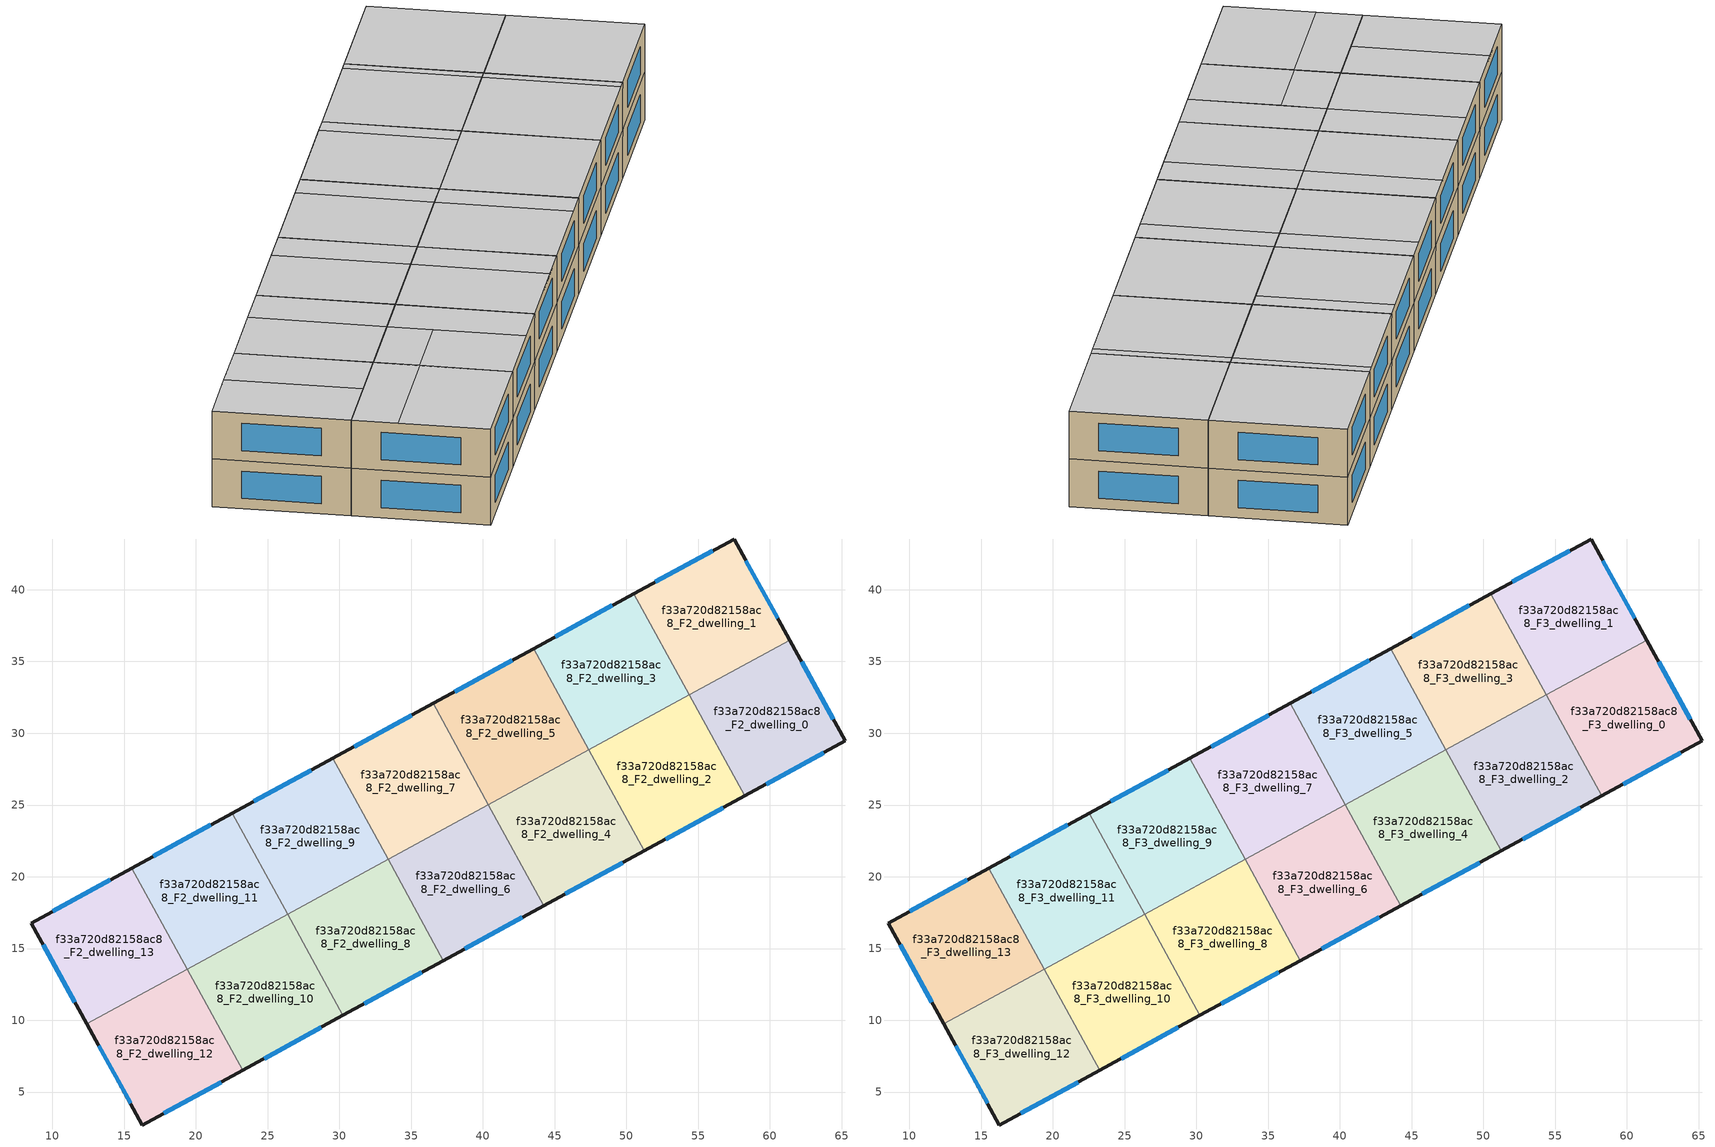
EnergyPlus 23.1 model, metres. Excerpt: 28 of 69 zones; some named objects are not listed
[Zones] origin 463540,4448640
f33a720d82158ac8_F2_dwelling_0
 floor to f33a720d82158ac8_F1_dwelling_0 (EU_floor_Construction): 61.38,36.49 65.24,29.47 58.23,25.63 54.38,32.67 z6
 wall outside (EU_wall_Construction): 58.23,25.63 65.24,29.47 61.38,36.49 z6:9
 wall to f33a720d82158ac8_F2_dwelling_1 (EU_wall_Construction): 61.38,36.49 54.38,32.67 z6:9
 wall to f33a720d82158ac8_F2_dwelling_2 (EU_wall_Construction): 54.38,32.67 58.23,25.63 z6:9
 window (EU_Window_Construction): 64.41,30.97 62.2,34.98 / 59.73,26.45 63.74,28.64 z6.64:8.36
f33a720d82158ac8_F2_dwelling_1
 floor to f33a720d82158ac8_F1_dwelling_1 (EU_floor_Construction): 57.5,43.53 61.38,36.49 54.38,32.67 50.53,39.72 z6
 wall outside (EU_wall_Construction): 61.38,36.49 57.5,43.53 50.53,39.72 z6:9
 wall to f33a720d82158ac8_F2_dwelling_3 (EU_wall_Construction): 50.53,39.72 54.38,32.68 z6:9
 wall to f33a720d82158ac8_F2_dwelling_2 (EU_wall_Construction): 54.38,32.68 54.38,32.66 z6:9
 window (EU_Window_Construction): 60.54,38 58.33,42.02 / 56,42.72 52.02,40.54 z6.64:8.36
f33a720d82158ac8_F2_dwelling_10
 floor to f33a720d82158ac8_F1_dwelling_10 (EU_floor_Construction): 26.4,17.39 30.25,10.34 23.26,6.52 19.41,13.56 z6
 wall outside (EU_wall_Construction): 23.26,6.52 30.25,10.34 z6:9
 wall to f33a720d82158ac8_F2_dwelling_8 (EU_wall_Construction): 30.25,10.34 26.4,17.39 z6:9
 wall to f33a720d82158ac8_F2_dwelling_11 (EU_wall_Construction): 26.4,17.39 19.41,13.56 z6:9
 wall to f33a720d82158ac8_F2_dwelling_12 (EU_wall_Construction): 19.4,13.56 23.26,6.52 z6:9
 window (EU_Window_Construction): 24.75,7.34 28.75,9.52 z6.64:8.36
f33a720d82158ac8_F2_dwelling_11
 floor to f33a720d82158ac8_F1_dwelling_11 (EU_floor_Construction): 22.55,24.43 26.4,17.39 19.41,13.56 15.55,20.61 z6
 wall outside (EU_wall_Construction): 22.55,24.43 15.55,20.61 z6:9
 wall to f33a720d82158ac8_F2_dwelling_9 (EU_wall_Construction): 26.4,17.39 22.55,24.43 z6:9
 wall to f33a720d82158ac8_F2_dwelling_13 (EU_wall_Construction): 15.55,20.61 19.4,13.58 z6:9
 wall to f33a720d82158ac8_F2_dwelling_12 (EU_wall_Construction): 19.4,13.58 19.4,13.56 z6:9
 window (EU_Window_Construction): 21.05,23.61 17.05,21.43 z6.64:8.36
f33a720d82158ac8_F2_dwelling_12
 floor to f33a720d82158ac8_F1_dwelling_12 (EU_floor_Construction): 19.4,13.58 23.26,6.52 16.28,2.71 12.4,9.75 z6
 wall outside (EU_wall_Construction): 12.4,9.75 16.28,2.71 23.26,6.52 z6:9
 wall to f33a720d82158ac8_F2_dwelling_13 (EU_wall_Construction): 19.4,13.58 12.4,9.75 z6:9
 window (EU_Window_Construction): 17.78,3.52 21.76,5.7 / 13.24,8.24 15.45,4.22 z6.64:8.36
f33a720d82158ac8_F2_dwelling_13
 floor to f33a720d82158ac8_F1_dwelling_13 (EU_floor_Construction): 15.55,20.61 19.4,13.58 12.4,9.75 8.54,16.77 z6
 wall outside (EU_wall_Construction): 15.55,20.61 8.54,16.77 12.4,9.75 z6:9
 window (EU_Window_Construction): 9.37,15.27 11.58,11.26 / 14.05,19.79 10.04,17.6 z6.64:8.36
f33a720d82158ac8_F2_dwelling_2
 floor to f33a720d82158ac8_F1_dwelling_2 (EU_floor_Construction): 54.38,32.68 58.23,25.63 51.23,21.81 47.38,28.85 z6
 wall outside (EU_wall_Construction): 51.23,21.81 58.23,25.63 z6:9
 wall to f33a720d82158ac8_F2_dwelling_4 (EU_wall_Construction): 47.38,28.85 51.23,21.81 z6:9
 wall to f33a720d82158ac8_F2_dwelling_3 (EU_wall_Construction): 54.38,32.68 47.38,28.85 z6:9
 window (EU_Window_Construction): 52.73,22.63 56.73,24.81 z6.64:8.36
f33a720d82158ac8_F2_dwelling_3
 floor to f33a720d82158ac8_F1_dwelling_3 (EU_floor_Construction): 50.53,39.72 54.38,32.68 47.38,28.85 43.53,35.9 z6
 wall outside (EU_wall_Construction): 50.53,39.72 43.53,35.9 z6:9
 wall to f33a720d82158ac8_F2_dwelling_5 (EU_wall_Construction): 43.53,35.9 47.38,28.85 z6:9
 window (EU_Window_Construction): 49.03,38.9 45.03,36.72 z6.64:8.36
f33a720d82158ac8_F2_dwelling_4
 floor to f33a720d82158ac8_F1_dwelling_4 (EU_floor_Construction): 47.38,28.85 51.23,21.81 44.24,17.99 40.39,25.03 z6
 wall outside (EU_wall_Construction): 44.24,17.99 51.23,21.81 z6:9
 wall to f33a720d82158ac8_F2_dwelling_6 (EU_wall_Construction): 40.39,25.03 44.24,17.99 z6:9
 wall to f33a720d82158ac8_F2_dwelling_5 (EU_wall_Construction): 47.38,28.85 40.39,25.03 z6:9
 window (EU_Window_Construction): 45.74,18.8 49.73,20.99 z6.64:8.36
f33a720d82158ac8_F2_dwelling_5
 floor to f33a720d82158ac8_F1_dwelling_5 (EU_floor_Construction): 43.53,35.9 47.38,28.85 40.39,25.03 36.54,32.08 z6
 wall outside (EU_wall_Construction): 43.53,35.9 36.54,32.08 z6:9
 wall to f33a720d82158ac8_F2_dwelling_7 (EU_wall_Construction): 36.54,32.08 40.39,25.03 z6:9
 window (EU_Window_Construction): 42.03,35.08 38.03,32.9 z6.64:8.36
f33a720d82158ac8_F2_dwelling_6
 floor to f33a720d82158ac8_F1_dwelling_6 (EU_floor_Construction): 40.39,25.03 44.24,17.99 37.24,14.16 33.39,21.21 z6
 wall outside (EU_wall_Construction): 37.24,14.16 44.24,17.99 z6:9
 wall to f33a720d82158ac8_F2_dwelling_7 (EU_wall_Construction): 40.39,25.03 33.39,21.21 z6:9
 wall to f33a720d82158ac8_F2_dwelling_8 (EU_wall_Construction): 33.39,21.21 37.24,14.16 z6:9
 window (EU_Window_Construction): 38.74,14.98 42.74,17.17 z6.64:8.36
f33a720d82158ac8_F2_dwelling_7
 floor to f33a720d82158ac8_F1_dwelling_7 (EU_floor_Construction): 36.54,32.08 40.39,25.03 33.39,21.21 29.54,28.25 z6
 wall outside (EU_wall_Construction): 36.54,32.08 29.54,28.25 z6:9
 wall to f33a720d82158ac8_F2_dwelling_9 (EU_wall_Construction): 29.54,28.25 33.39,21.21 z6:9
 window (EU_Window_Construction): 35.04,31.26 31.04,29.07 z6.64:8.36
f33a720d82158ac8_F2_dwelling_8
 floor to f33a720d82158ac8_F1_dwelling_8 (EU_floor_Construction): 33.39,21.21 37.24,14.16 30.25,10.34 26.4,17.39 z6
 wall outside (EU_wall_Construction): 30.25,10.34 37.24,14.16 z6:9
 wall to f33a720d82158ac8_F2_dwelling_9 (EU_wall_Construction): 33.39,21.21 26.4,17.39 z6:9
 window (EU_Window_Construction): 31.75,11.16 35.75,13.34 z6.64:8.36
f33a720d82158ac8_F2_dwelling_9
 floor to f33a720d82158ac8_F1_dwelling_9 (EU_floor_Construction): 29.54,28.25 33.39,21.21 26.4,17.39 22.55,24.43 z6
 wall outside (EU_wall_Construction): 29.54,28.25 22.55,24.43 z6:9
 window (EU_Window_Construction): 28.04,27.44 24.05,25.25 z6.64:8.36
f33a720d82158ac8_F3_dwelling_0
 floor to f33a720d82158ac8_F2_dwelling_0 (EU_floor_Construction): 61.38,36.49 65.24,29.47 58.23,25.63 54.38,32.67 z9
 wall outside (EU_wall_Construction): 58.23,25.63 65.24,29.47 61.38,36.49 z9:12
 wall to f33a720d82158ac8_F3_dwelling_1 (EU_wall_Construction): 61.38,36.49 54.38,32.67 z9:12
 wall to f33a720d82158ac8_F3_dwelling_2 (EU_wall_Construction): 54.38,32.67 58.23,25.63 z9:12
 window (EU_Window_Construction): 64.41,30.97 62.2,34.98 / 59.73,26.45 63.74,28.64 z9.64:11.36
 ceiling to f33a720d82158ac8_F4_dwelling_0 (EU_floor_Construction): 65.24,29.47 61.38,36.49 54.38,32.67 58.23,25.63 z12
f33a720d82158ac8_F3_dwelling_1
 floor to f33a720d82158ac8_F2_dwelling_1 (EU_floor_Construction): 57.5,43.53 61.38,36.49 54.38,32.67 50.53,39.72 z9
 wall outside (EU_wall_Construction): 61.38,36.49 57.5,43.53 50.53,39.72 z9:12
 wall to f33a720d82158ac8_F3_dwelling_3 (EU_wall_Construction): 50.53,39.72 54.38,32.68 z9:12
 wall to f33a720d82158ac8_F3_dwelling_2 (EU_wall_Construction): 54.38,32.68 54.38,32.66 z9:12
 window (EU_Window_Construction): 60.54,38 58.33,42.02 / 56,42.72 52.02,40.54 z9.64:11.36
 ceiling adiabatic (EU_roof_Construction): 61.38,36.49 57.5,43.53 50.53,39.72 54.38,32.67 z12
f33a720d82158ac8_F3_dwelling_10
 floor to f33a720d82158ac8_F2_dwelling_10 (EU_floor_Construction): 26.4,17.39 30.25,10.34 23.26,6.52 19.41,13.56 z9
 wall outside (EU_wall_Construction): 23.26,6.52 30.25,10.34 z9:12
 wall to f33a720d82158ac8_F3_dwelling_8 (EU_wall_Construction): 30.25,10.34 26.4,17.39 z9:12
 wall to f33a720d82158ac8_F3_dwelling_11 (EU_wall_Construction): 26.4,17.39 19.41,13.56 z9:12
 wall to f33a720d82158ac8_F3_dwelling_12 (EU_wall_Construction): 19.4,13.56 23.26,6.52 z9:12
 window (EU_Window_Construction): 24.75,7.34 28.75,9.52 z9.64:11.36
 ceiling to f33a720d82158ac8_F4_dwelling_10 (EU_floor_Construction): 27.56,8.87 24.99,13.57 20.68,11.22 23.25,6.52 z12
 ceiling to f33a720d82158ac8_F4_dwelling_8 (EU_floor_Construction): 30.25,10.34 26.4,17.39 23.71,15.92 27.56,8.87 z12
 ceiling to f33a720d82158ac8_F4_dwelling_12 (EU_floor_Construction): 24.99,13.57 23.71,15.92 19.41,13.56 20.68,11.22 z12
f33a720d82158ac8_F3_dwelling_11
 floor to f33a720d82158ac8_F2_dwelling_11 (EU_floor_Construction): 22.55,24.43 26.4,17.39 19.41,13.56 15.55,20.61 z9
 wall outside (EU_wall_Construction): 22.55,24.43 15.55,20.61 z9:12
 wall to f33a720d82158ac8_F3_dwelling_9 (EU_wall_Construction): 26.4,17.39 22.55,24.43 z9:12
 wall to f33a720d82158ac8_F3_dwelling_13 (EU_wall_Construction): 15.55,20.61 19.4,13.58 z9:12
 wall to f33a720d82158ac8_F3_dwelling_12 (EU_wall_Construction): 19.4,13.58 19.4,13.56 z9:12
 window (EU_Window_Construction): 21.05,23.61 17.05,21.43 z9.64:11.36
 ceiling to f33a720d82158ac8_F4_dwelling_11 (EU_floor_Construction): 23.71,15.92 19.86,22.96 15.55,20.61 19.4,13.56 z12
 ceiling to f33a720d82158ac8_F4_dwelling_9 (EU_floor_Construction): 26.4,17.39 22.55,24.43 19.86,22.96 23.71,15.92 z12
f33a720d82158ac8_F3_dwelling_12
 floor to f33a720d82158ac8_F2_dwelling_12 (EU_floor_Construction): 19.4,13.58 23.26,6.52 16.28,2.71 12.4,9.75 z9
 wall outside (EU_wall_Construction): 12.4,9.75 16.28,2.71 23.26,6.52 z9:12
 wall to f33a720d82158ac8_F3_dwelling_13 (EU_wall_Construction): 19.4,13.58 12.4,9.75 z9:12
 window (EU_Window_Construction): 17.78,3.52 21.76,5.7 / 13.24,8.24 15.45,4.22 z9.64:11.36
 ceiling to f33a720d82158ac8_F4_dwelling_12 (EU_floor_Construction): 20.68,11.22 19.4,13.56 16.18,11.8 16.17,11.81 12.4,9.75 13.7,7.4 z12
 ceiling to f33a720d82158ac8_F4_dwelling_10 (EU_floor_Construction): 23.25,6.52 20.68,11.22 13.7,7.4 16.28,2.71 z12
 ceiling adiabatic (EU_roof_Construction): 19.4,13.56 19.4,13.58 16.17,11.81 16.18,11.8 z12
f33a720d82158ac8_F3_dwelling_13
 floor to f33a720d82158ac8_F2_dwelling_13 (EU_floor_Construction): 15.55,20.61 19.4,13.58 12.4,9.75 8.54,16.77 z9
 wall outside (EU_wall_Construction): 15.55,20.61 8.54,16.77 12.4,9.75 z9:12
 window (EU_Window_Construction): 9.37,15.27 11.58,11.26 / 14.05,19.79 10.04,17.6 z9.64:11.36
 ceiling to f33a720d82158ac8_F4_dwelling_12 (EU_floor_Construction): 16.17,11.81 12.33,18.84 8.54,16.77 12.4,9.75 z12
 ceiling to f33a720d82158ac8_F4_dwelling_11 (EU_floor_Construction): 19.4,13.58 15.55,20.61 12.33,18.84 16.17,11.81 z12
f33a720d82158ac8_F3_dwelling_2
 floor to f33a720d82158ac8_F2_dwelling_2 (EU_floor_Construction): 54.38,32.68 58.23,25.63 51.23,21.81 47.38,28.85 z9
 wall outside (EU_wall_Construction): 51.23,21.81 58.23,25.63 z9:12
 wall to f33a720d82158ac8_F3_dwelling_4 (EU_wall_Construction): 47.38,28.85 51.23,21.81 z9:12
 wall to f33a720d82158ac8_F3_dwelling_3 (EU_wall_Construction): 54.38,32.68 47.38,28.85 z9:12
 window (EU_Window_Construction): 52.73,22.63 56.73,24.81 z9.64:11.36
 ceiling to f33a720d82158ac8_F4_dwelling_2 (EU_floor_Construction): 57.69,25.34 53.84,32.38 47.38,28.85 51.23,21.81 z12
 ceiling to f33a720d82158ac8_F4_dwelling_0 (EU_floor_Construction): 58.23,25.63 54.38,32.67 53.84,32.37 57.69,25.34 z12
f33a720d82158ac8_F3_dwelling_3
 floor to f33a720d82158ac8_F2_dwelling_3 (EU_floor_Construction): 50.53,39.72 54.38,32.68 47.38,28.85 43.53,35.9 z9
 wall outside (EU_wall_Construction): 50.53,39.72 43.53,35.9 z9:12
 wall to f33a720d82158ac8_F3_dwelling_5 (EU_wall_Construction): 43.53,35.9 47.38,28.85 z9:12
 window (EU_Window_Construction): 49.03,38.9 45.03,36.72 z9.64:11.36
 ceiling to f33a720d82158ac8_F4_dwelling_3 (EU_floor_Construction): 53.84,32.38 49.99,39.43 43.53,35.9 47.38,28.85 z12
 ceiling to f33a720d82158ac8_F4_dwelling_1 (EU_floor_Construction): 54.38,32.68 50.53,39.72 49.99,39.43 53.84,32.38 z12
f33a720d82158ac8_F3_dwelling_4
 floor to f33a720d82158ac8_F2_dwelling_4 (EU_floor_Construction): 47.38,28.85 51.23,21.81 44.24,17.99 40.39,25.03 z9
 wall outside (EU_wall_Construction): 44.24,17.99 51.23,21.81 z9:12
 wall to f33a720d82158ac8_F3_dwelling_6 (EU_wall_Construction): 40.39,25.03 44.24,17.99 z9:12
 wall to f33a720d82158ac8_F3_dwelling_5 (EU_wall_Construction): 47.38,28.85 40.39,25.03 z9:12
 window (EU_Window_Construction): 45.74,18.8 49.73,20.99 z9.64:11.36
 ceiling adiabatic (EU_roof_Construction): 51.23,21.81 47.38,28.85 40.39,25.03 44.24,17.99 z12
f33a720d82158ac8_F3_dwelling_5
 floor to f33a720d82158ac8_F2_dwelling_5 (EU_floor_Construction): 43.53,35.9 47.38,28.85 40.39,25.03 36.54,32.08 z9
 wall outside (EU_wall_Construction): 43.53,35.9 36.54,32.08 z9:12
 wall to f33a720d82158ac8_F3_dwelling_7 (EU_wall_Construction): 36.54,32.08 40.39,25.03 z9:12
 window (EU_Window_Construction): 42.03,35.08 38.03,32.9 z9.64:11.36
 ceiling adiabatic (EU_roof_Construction): 46.3,28.27 42.45,35.31 36.54,32.08 40.39,25.03 z12
 ceiling to f33a720d82158ac8_F4_dwelling_3 (EU_floor_Construction): 47.38,28.85 43.53,35.9 42.45,35.31 46.31,28.27 z12
f33a720d82158ac8_F3_dwelling_6
 floor to f33a720d82158ac8_F2_dwelling_6 (EU_floor_Construction): 40.39,25.03 44.24,17.99 37.24,14.16 33.39,21.21 z9
 wall outside (EU_wall_Construction): 37.24,14.16 44.24,17.99 z9:12
 wall to f33a720d82158ac8_F3_dwelling_7 (EU_wall_Construction): 40.39,25.03 33.39,21.21 z9:12
 wall to f33a720d82158ac8_F3_dwelling_8 (EU_wall_Construction): 33.39,21.21 37.24,14.16 z9:12
 window (EU_Window_Construction): 38.74,14.98 42.74,17.17 z9.64:11.36
 ceiling to f33a720d82158ac8_F4_dwelling_6 (EU_floor_Construction): 42.62,17.1 38.77,24.15 33.39,21.21 37.24,14.16 z12
 ceiling to f33a720d82158ac8_F4_dwelling_4 (EU_floor_Construction): 44.24,17.99 40.39,25.03 38.77,24.15 42.62,17.1 z12
f33a720d82158ac8_F3_dwelling_7
 floor to f33a720d82158ac8_F2_dwelling_7 (EU_floor_Construction): 36.54,32.08 40.39,25.03 33.39,21.21 29.54,28.25 z9
 wall outside (EU_wall_Construction): 36.54,32.08 29.54,28.25 z9:12
 wall to f33a720d82158ac8_F3_dwelling_9 (EU_wall_Construction): 29.54,28.25 33.39,21.21 z9:12
 window (EU_Window_Construction): 35.04,31.26 31.04,29.07 z9.64:11.36
 ceiling to f33a720d82158ac8_F4_dwelling_7 (EU_floor_Construction): 38.77,24.15 34.92,31.19 29.54,28.25 33.39,21.21 z12
 ceiling to f33a720d82158ac8_F4_dwelling_5 (EU_floor_Construction): 40.39,25.03 36.54,32.08 34.92,31.19 38.77,24.15 z12
f33a720d82158ac8_F3_dwelling_8
 floor to f33a720d82158ac8_F2_dwelling_8 (EU_floor_Construction): 33.39,21.21 37.24,14.16 30.25,10.34 26.4,17.39 z9
 wall outside (EU_wall_Construction): 30.25,10.34 37.24,14.16 z9:12
 wall to f33a720d82158ac8_F3_dwelling_9 (EU_wall_Construction): 33.39,21.21 26.4,17.39 z9:12
 window (EU_Window_Construction): 31.75,11.16 35.75,13.34 z9.64:11.36
 ceiling to f33a720d82158ac8_F4_dwelling_8 (EU_floor_Construction): 35.09,12.99 31.24,20.03 26.4,17.39 30.25,10.34 z12
 ceiling to f33a720d82158ac8_F4_dwelling_6 (EU_floor_Construction): 37.24,14.16 33.39,21.21 31.24,20.03 35.09,12.99 z12
f33a720d82158ac8_F3_dwelling_9
 floor to f33a720d82158ac8_F2_dwelling_9 (EU_floor_Construction): 29.54,28.25 33.39,21.21 26.4,17.39 22.55,24.43 z9
 wall outside (EU_wall_Construction): 29.54,28.25 22.55,24.43 z9:12
 window (EU_Window_Construction): 28.04,27.44 24.05,25.25 z9.64:11.36
 ceiling to f33a720d82158ac8_F4_dwelling_9 (EU_floor_Construction): 31.24,20.03 27.39,27.08 22.55,24.43 26.4,17.39 z12
 ceiling to f33a720d82158ac8_F4_dwelling_7 (EU_floor_Construction): 33.39,21.21 29.54,28.25 27.39,27.08 31.24,20.03 z12
[Building]
EU S2 Campaign: North Axis=0; Terrain=City; Solar Distribution=FullExterior
[Site:Location]
Yerevan-Zvartnots.Intl.AP: Latitude=40.15; Longitude=44.383; Time Zone=4; Elevation=854
[SizingPeriod:WeatherFileDays]
AnnualSizingPeriod: Begin Month=1; Begin Day of Month=1; End Month=12; End Day of Month=31; Day of Week for Start Day=Monday; Use Weather File Daylight Saving Period=No; Use Weather File Rain and Snow Indicators=No
[MATERIAL]
EU_InternalMass_Material: Roughness=MediumRough; Thickness=0.1; Conductivity=1; Density=1800; Specific Heat=900; Thermal Absorptance=0.9; Solar Absorptance=0.7; Visible Absorptance=0.7
[MATERIAL:NOMASS] Roughness=MediumRough; Thermal Absorptance=0.9; Solar Absorptance=0.7; Visible Absorptance=0.7
Name | Thermal Resistance
EU_wall_NoMass | 1.05043
EU_roof_NoMass | 1.45357
EU_floor_NoMass | 0.478065
[WINDOWMATERIAL:SIMPLEGLAZINGSYSTEM]
EU_Window_SimpleGlazing: UFactor=2.5566; Solar Heat Gain Coefficient=0.75; Visible Transmittance=0.75
[CONSTRUCTION]
EU_wall_Construction: EU_wall_NoMass
EU_roof_Construction: EU_roof_NoMass
EU_floor_Construction: EU_floor_NoMass
EU_Window_Construction: EU_Window_SimpleGlazing
EU_InternalMass_Construction: EU_InternalMass_Material
[ZONE] Type=1; Multiplier=1; Ceiling Height=autocalculate; Floor Area=autocalculate; Part of Total Floor Area=Yes
Name | Volume
f33a720d82158ac8_F2_dwelling_0; f33a720d82158ac8_F3_dwelling_0 | 191.988
f33a720d82158ac8_F2_dwelling_1; f33a720d82158ac8_F3_dwelling_1; f33a720d82158ac8_F2_dwelling_12; f33a720d82158ac8_F3_dwelling_12 | 192.004
f33a720d82158ac8_F2_dwelling_10; f33a720d82158ac8_F3_dwelling_10; f33a720d82158ac8_F2_dwelling_4; f33a720d82158ac8_F3_dwelling_4; f33a720d82158ac8_F2_dwelling_6; f33a720d82158ac8_F3_dwelling_6; f33a720d82158ac8_F2_dwelling_9; f33a720d82158ac8_F3_dwelling_9 | 192.011
f33a720d82158ac8_F2_dwelling_11; f33a720d82158ac8_F3_dwelling_11 | 192.023
f33a720d82158ac8_F2_dwelling_13; f33a720d82158ac8_F3_dwelling_13 | 191.987
f33a720d82158ac8_F2_dwelling_2; f33a720d82158ac8_F3_dwelling_2 | 192.022
f33a720d82158ac8_F2_dwelling_3; f33a720d82158ac8_F3_dwelling_3 | 192.01
f33a720d82158ac8_F2_dwelling_5; f33a720d82158ac8_F3_dwelling_5; f33a720d82158ac8_F2_dwelling_7; f33a720d82158ac8_F3_dwelling_7; f33a720d82158ac8_F2_dwelling_8; f33a720d82158ac8_F3_dwelling_8 | 191.99
[INTERNALMASS] Construction=EU_InternalMass_Construction
Name | Zone or ZoneList | Surface Area
f33a720d82158ac8_F2_dwelling_0_EU_InternalMass | f33a720d82158ac8_F2_dwelling_0 | 63.994
f33a720d82158ac8_F2_dwelling_1_EU_InternalMass | f33a720d82158ac8_F2_dwelling_1 | 64.0002
f33a720d82158ac8_F2_dwelling_2_EU_InternalMass | f33a720d82158ac8_F2_dwelling_2 | 64.0048
f33a720d82158ac8_F2_dwelling_3_EU_InternalMass | f33a720d82158ac8_F2_dwelling_3 | 64.0029
f33a720d82158ac8_F2_dwelling_4_EU_InternalMass | f33a720d82158ac8_F2_dwelling_4 | 64.0019
f33a720d82158ac8_F2_dwelling_5_EU_InternalMass | f33a720d82158ac8_F2_dwelling_5 | 63.9949
f33a720d82158ac8_F2_dwelling_6_EU_InternalMass | f33a720d82158ac8_F2_dwelling_6 | 64.0037
f33a720d82158ac8_F2_dwelling_7_EU_InternalMass | f33a720d82158ac8_F2_dwelling_7 | 63.9967
f33a720d82158ac8_F2_dwelling_8_EU_InternalMass | f33a720d82158ac8_F2_dwelling_8 | 63.9949
f33a720d82158ac8_F2_dwelling_9_EU_InternalMass | f33a720d82158ac8_F2_dwelling_9 | 64.0019
f33a720d82158ac8_F2_dwelling_10_EU_InternalMass | f33a720d82158ac8_F2_dwelling_10 | 64.0029
f33a720d82158ac8_F2_dwelling_11_EU_InternalMass | f33a720d82158ac8_F2_dwelling_11 | 64.0048
f33a720d82158ac8_F2_dwelling_12_EU_InternalMass | f33a720d82158ac8_F2_dwelling_12 | 64.0002
f33a720d82158ac8_F2_dwelling_13_EU_InternalMass | f33a720d82158ac8_F2_dwelling_13 | 63.994
f33a720d82158ac8_F3_dwelling_0_EU_InternalMass | f33a720d82158ac8_F3_dwelling_0 | 63.994
f33a720d82158ac8_F3_dwelling_1_EU_InternalMass | f33a720d82158ac8_F3_dwelling_1 | 64.0002
f33a720d82158ac8_F3_dwelling_2_EU_InternalMass | f33a720d82158ac8_F3_dwelling_2 | 64.0048
f33a720d82158ac8_F3_dwelling_3_EU_InternalMass | f33a720d82158ac8_F3_dwelling_3 | 64.0029
f33a720d82158ac8_F3_dwelling_4_EU_InternalMass | f33a720d82158ac8_F3_dwelling_4 | 64.0019
f33a720d82158ac8_F3_dwelling_5_EU_InternalMass | f33a720d82158ac8_F3_dwelling_5 | 63.9949
f33a720d82158ac8_F3_dwelling_6_EU_InternalMass | f33a720d82158ac8_F3_dwelling_6 | 64.0037
f33a720d82158ac8_F3_dwelling_7_EU_InternalMass | f33a720d82158ac8_F3_dwelling_7 | 63.9967
f33a720d82158ac8_F3_dwelling_8_EU_InternalMass | f33a720d82158ac8_F3_dwelling_8 | 63.9949
f33a720d82158ac8_F3_dwelling_9_EU_InternalMass | f33a720d82158ac8_F3_dwelling_9 | 64.0019
f33a720d82158ac8_F3_dwelling_10_EU_InternalMass | f33a720d82158ac8_F3_dwelling_10 | 64.0029
f33a720d82158ac8_F3_dwelling_11_EU_InternalMass | f33a720d82158ac8_F3_dwelling_11 | 64.0048
f33a720d82158ac8_F3_dwelling_12_EU_InternalMass | f33a720d82158ac8_F3_dwelling_12 | 64.0002
f33a720d82158ac8_F3_dwelling_13_EU_InternalMass | f33a720d82158ac8_F3_dwelling_13 | 63.994
[OTHEREQUIPMENT] Fuel Type=Electricity; Design Level Calculation Method=Watts/Area; Power per Zone Floor Area=1; Fraction Latent=0; Fraction Radiant=0; Fraction Lost=0; Carbon Dioxide Generation Rate=0; EndUse Subcategory=EU_Step8_InternalGains
Name | Zone or ZoneList or Space or SpaceList | Schedule
EU_Step8_InternalGain_f33a720d82158ac8_F2_dwelling_0_f000 | f33a720d82158ac8_F2_dwelling_0 | EU_Step8_GainSchedule_f33a720d82158ac8_F2_dwelling_0_f000
EU_Step8_InternalGain_f33a720d82158ac8_F2_dwelling_1_f000 | f33a720d82158ac8_F2_dwelling_1 | EU_Step8_GainSchedule_f33a720d82158ac8_F2_dwelling_1_f000
EU_Step8_InternalGain_f33a720d82158ac8_F2_dwelling_2_f000 | f33a720d82158ac8_F2_dwelling_2 | EU_Step8_GainSchedule_f33a720d82158ac8_F2_dwelling_2_f000
EU_Step8_InternalGain_f33a720d82158ac8_F2_dwelling_3_f000 | f33a720d82158ac8_F2_dwelling_3 | EU_Step8_GainSchedule_f33a720d82158ac8_F2_dwelling_3_f000
EU_Step8_InternalGain_f33a720d82158ac8_F2_dwelling_4_f000 | f33a720d82158ac8_F2_dwelling_4 | EU_Step8_GainSchedule_f33a720d82158ac8_F2_dwelling_4_f000
EU_Step8_InternalGain_f33a720d82158ac8_F2_dwelling_5_f000 | f33a720d82158ac8_F2_dwelling_5 | EU_Step8_GainSchedule_f33a720d82158ac8_F2_dwelling_5_f000
EU_Step8_InternalGain_f33a720d82158ac8_F2_dwelling_6_f000 | f33a720d82158ac8_F2_dwelling_6 | EU_Step8_GainSchedule_f33a720d82158ac8_F2_dwelling_6_f000
EU_Step8_InternalGain_f33a720d82158ac8_F2_dwelling_7_f000 | f33a720d82158ac8_F2_dwelling_7 | EU_Step8_GainSchedule_f33a720d82158ac8_F2_dwelling_7_f000
EU_Step8_InternalGain_f33a720d82158ac8_F2_dwelling_8_f000 | f33a720d82158ac8_F2_dwelling_8 | EU_Step8_GainSchedule_f33a720d82158ac8_F2_dwelling_8_f000
EU_Step8_InternalGain_f33a720d82158ac8_F2_dwelling_9_f000 | f33a720d82158ac8_F2_dwelling_9 | EU_Step8_GainSchedule_f33a720d82158ac8_F2_dwelling_9_f000
EU_Step8_InternalGain_f33a720d82158ac8_F2_dwelling_10_f000 | f33a720d82158ac8_F2_dwelling_10 | EU_Step8_GainSchedule_f33a720d82158ac8_F2_dwelling_10_f000
EU_Step8_InternalGain_f33a720d82158ac8_F2_dwelling_11_f000 | f33a720d82158ac8_F2_dwelling_11 | EU_Step8_GainSchedule_f33a720d82158ac8_F2_dwelling_11_f000
EU_Step8_InternalGain_f33a720d82158ac8_F2_dwelling_12_f000 | f33a720d82158ac8_F2_dwelling_12 | EU_Step8_GainSchedule_f33a720d82158ac8_F2_dwelling_12_f000
EU_Step8_InternalGain_f33a720d82158ac8_F2_dwelling_13_f000 | f33a720d82158ac8_F2_dwelling_13 | EU_Step8_GainSchedule_f33a720d82158ac8_F2_dwelling_13_f000
EU_Step8_InternalGain_f33a720d82158ac8_F3_dwelling_0_f000 | f33a720d82158ac8_F3_dwelling_0 | EU_Step8_GainSchedule_f33a720d82158ac8_F3_dwelling_0_f000
EU_Step8_InternalGain_f33a720d82158ac8_F3_dwelling_1_f000 | f33a720d82158ac8_F3_dwelling_1 | EU_Step8_GainSchedule_f33a720d82158ac8_F3_dwelling_1_f000
EU_Step8_InternalGain_f33a720d82158ac8_F3_dwelling_2_f000 | f33a720d82158ac8_F3_dwelling_2 | EU_Step8_GainSchedule_f33a720d82158ac8_F3_dwelling_2_f000
EU_Step8_InternalGain_f33a720d82158ac8_F3_dwelling_3_f000 | f33a720d82158ac8_F3_dwelling_3 | EU_Step8_GainSchedule_f33a720d82158ac8_F3_dwelling_3_f000
EU_Step8_InternalGain_f33a720d82158ac8_F3_dwelling_4_f000 | f33a720d82158ac8_F3_dwelling_4 | EU_Step8_GainSchedule_f33a720d82158ac8_F3_dwelling_4_f000
EU_Step8_InternalGain_f33a720d82158ac8_F3_dwelling_5_f000 | f33a720d82158ac8_F3_dwelling_5 | EU_Step8_GainSchedule_f33a720d82158ac8_F3_dwelling_5_f000
EU_Step8_InternalGain_f33a720d82158ac8_F3_dwelling_6_f000 | f33a720d82158ac8_F3_dwelling_6 | EU_Step8_GainSchedule_f33a720d82158ac8_F3_dwelling_6_f000
EU_Step8_InternalGain_f33a720d82158ac8_F3_dwelling_7_f000 | f33a720d82158ac8_F3_dwelling_7 | EU_Step8_GainSchedule_f33a720d82158ac8_F3_dwelling_7_f000
EU_Step8_InternalGain_f33a720d82158ac8_F3_dwelling_8_f000 | f33a720d82158ac8_F3_dwelling_8 | EU_Step8_GainSchedule_f33a720d82158ac8_F3_dwelling_8_f000
EU_Step8_InternalGain_f33a720d82158ac8_F3_dwelling_9_f000 | f33a720d82158ac8_F3_dwelling_9 | EU_Step8_GainSchedule_f33a720d82158ac8_F3_dwelling_9_f000
EU_Step8_InternalGain_f33a720d82158ac8_F3_dwelling_10_f000 | f33a720d82158ac8_F3_dwelling_10 | EU_Step8_GainSchedule_f33a720d82158ac8_F3_dwelling_10_f000
EU_Step8_InternalGain_f33a720d82158ac8_F3_dwelling_11_f000 | f33a720d82158ac8_F3_dwelling_11 | EU_Step8_GainSchedule_f33a720d82158ac8_F3_dwelling_11_f000
EU_Step8_InternalGain_f33a720d82158ac8_F3_dwelling_12_f000 | f33a720d82158ac8_F3_dwelling_12 | EU_Step8_GainSchedule_f33a720d82158ac8_F3_dwelling_12_f000
EU_Step8_InternalGain_f33a720d82158ac8_F3_dwelling_13_f000 | f33a720d82158ac8_F3_dwelling_13 | EU_Step8_GainSchedule_f33a720d82158ac8_F3_dwelling_13_f000
[ZONEVENTILATION:DESIGNFLOWRATE] Schedule=EU_AlwaysOn; Design Flow Rate Calculation Method=AirChanges/Hour; Air Changes per Hour=0.557805; Ventilation Type=Natural; Fan Pressure Rise=0; Fan Total Efficiency=1; Constant Term Coefficient=1; Temperature Term Coefficient=0; Velocity Term Coefficient=0; Velocity Squared Term Coefficient=0; Minimum Indoor Temperature=-100; Maximum Indoor Temperature=100; Delta Temperature=-100; Minimum Outdoor Temperature=-100; Maximum Outdoor Temperature=100; Maximum Wind Speed=40
Name | Zone or ZoneList or Space or SpaceList
EU_ConstantAir_f33a720d82158ac8_F2_dwelling_0 | f33a720d82158ac8_F2_dwelling_0
EU_ConstantAir_f33a720d82158ac8_F2_dwelling_1 | f33a720d82158ac8_F2_dwelling_1
EU_ConstantAir_f33a720d82158ac8_F2_dwelling_2 | f33a720d82158ac8_F2_dwelling_2
EU_ConstantAir_f33a720d82158ac8_F2_dwelling_3 | f33a720d82158ac8_F2_dwelling_3
EU_ConstantAir_f33a720d82158ac8_F2_dwelling_4 | f33a720d82158ac8_F2_dwelling_4
EU_ConstantAir_f33a720d82158ac8_F2_dwelling_5 | f33a720d82158ac8_F2_dwelling_5
EU_ConstantAir_f33a720d82158ac8_F2_dwelling_6 | f33a720d82158ac8_F2_dwelling_6
EU_ConstantAir_f33a720d82158ac8_F2_dwelling_7 | f33a720d82158ac8_F2_dwelling_7
EU_ConstantAir_f33a720d82158ac8_F2_dwelling_8 | f33a720d82158ac8_F2_dwelling_8
EU_ConstantAir_f33a720d82158ac8_F2_dwelling_9 | f33a720d82158ac8_F2_dwelling_9
EU_ConstantAir_f33a720d82158ac8_F2_dwelling_10 | f33a720d82158ac8_F2_dwelling_10
EU_ConstantAir_f33a720d82158ac8_F2_dwelling_11 | f33a720d82158ac8_F2_dwelling_11
EU_ConstantAir_f33a720d82158ac8_F2_dwelling_12 | f33a720d82158ac8_F2_dwelling_12
EU_ConstantAir_f33a720d82158ac8_F2_dwelling_13 | f33a720d82158ac8_F2_dwelling_13
EU_ConstantAir_f33a720d82158ac8_F3_dwelling_0 | f33a720d82158ac8_F3_dwelling_0
EU_ConstantAir_f33a720d82158ac8_F3_dwelling_1 | f33a720d82158ac8_F3_dwelling_1
EU_ConstantAir_f33a720d82158ac8_F3_dwelling_2 | f33a720d82158ac8_F3_dwelling_2
EU_ConstantAir_f33a720d82158ac8_F3_dwelling_3 | f33a720d82158ac8_F3_dwelling_3
EU_ConstantAir_f33a720d82158ac8_F3_dwelling_4 | f33a720d82158ac8_F3_dwelling_4
EU_ConstantAir_f33a720d82158ac8_F3_dwelling_5 | f33a720d82158ac8_F3_dwelling_5
EU_ConstantAir_f33a720d82158ac8_F3_dwelling_6 | f33a720d82158ac8_F3_dwelling_6
EU_ConstantAir_f33a720d82158ac8_F3_dwelling_7 | f33a720d82158ac8_F3_dwelling_7
EU_ConstantAir_f33a720d82158ac8_F3_dwelling_8 | f33a720d82158ac8_F3_dwelling_8
EU_ConstantAir_f33a720d82158ac8_F3_dwelling_9 | f33a720d82158ac8_F3_dwelling_9
EU_ConstantAir_f33a720d82158ac8_F3_dwelling_10 | f33a720d82158ac8_F3_dwelling_10
EU_ConstantAir_f33a720d82158ac8_F3_dwelling_11 | f33a720d82158ac8_F3_dwelling_11
EU_ConstantAir_f33a720d82158ac8_F3_dwelling_12 | f33a720d82158ac8_F3_dwelling_12
EU_ConstantAir_f33a720d82158ac8_F3_dwelling_13 | f33a720d82158ac8_F3_dwelling_13
[HVACTEMPLATE:ZONE:IDEALLOADSAIRSYSTEM] System Availability Schedule=EU_AlwaysOn; Maximum Heating Supply Air Temperature=50; Minimum Cooling Supply Air Temperature=13; Maximum Heating Supply Air Humidity Ratio=0.0156; Minimum Cooling Supply Air Humidity Ratio=0.0077; Heating Limit=NoLimit; Cooling Limit=NoLimit; Heating Availability Schedule=EU_AlwaysOn; Cooling Availability Schedule=EU_CoolingOff; Dehumidification Control Type=ConstantSensibleHeatRatio; Cooling Sensible Heat Ratio=0.7; Dehumidification Setpoint=60; Humidification Control Type=None; Humidification Setpoint=30; Outdoor Air Method=None; Outdoor Air Flow Rate per Person=0.00944; Outdoor Air Flow Rate per Zone Floor Area=0; Outdoor Air Flow Rate per Zone=0; Demand Controlled Ventilation Type=None; Outdoor Air Economizer Type=NoEconomizer; Heat Recovery Type=None; Sensible Heat Recovery Effectiveness=0.7; Latent Heat Recovery Effectiveness=0.65
Name | Template Thermostat
f33a720d82158ac8_F2_dwelling_0 | EU_HeatOnly_f33a720d82158ac8_F2_dwelling_0
f33a720d82158ac8_F2_dwelling_1 | EU_HeatOnly_f33a720d82158ac8_F2_dwelling_1
f33a720d82158ac8_F2_dwelling_2 | EU_HeatOnly_f33a720d82158ac8_F2_dwelling_2
f33a720d82158ac8_F2_dwelling_3 | EU_HeatOnly_f33a720d82158ac8_F2_dwelling_3
f33a720d82158ac8_F2_dwelling_4 | EU_HeatOnly_f33a720d82158ac8_F2_dwelling_4
f33a720d82158ac8_F2_dwelling_5 | EU_HeatOnly_f33a720d82158ac8_F2_dwelling_5
f33a720d82158ac8_F2_dwelling_6 | EU_HeatOnly_f33a720d82158ac8_F2_dwelling_6
f33a720d82158ac8_F2_dwelling_7 | EU_HeatOnly_f33a720d82158ac8_F2_dwelling_7
f33a720d82158ac8_F2_dwelling_8 | EU_HeatOnly_f33a720d82158ac8_F2_dwelling_8
f33a720d82158ac8_F2_dwelling_9 | EU_HeatOnly_f33a720d82158ac8_F2_dwelling_9
f33a720d82158ac8_F2_dwelling_10 | EU_HeatOnly_f33a720d82158ac8_F2_dwelling_10
f33a720d82158ac8_F2_dwelling_11 | EU_HeatOnly_f33a720d82158ac8_F2_dwelling_11
f33a720d82158ac8_F2_dwelling_12 | EU_HeatOnly_f33a720d82158ac8_F2_dwelling_12
f33a720d82158ac8_F2_dwelling_13 | EU_HeatOnly_f33a720d82158ac8_F2_dwelling_13
f33a720d82158ac8_F3_dwelling_0 | EU_HeatOnly_f33a720d82158ac8_F3_dwelling_0
f33a720d82158ac8_F3_dwelling_1 | EU_HeatOnly_f33a720d82158ac8_F3_dwelling_1
f33a720d82158ac8_F3_dwelling_2 | EU_HeatOnly_f33a720d82158ac8_F3_dwelling_2
f33a720d82158ac8_F3_dwelling_3 | EU_HeatOnly_f33a720d82158ac8_F3_dwelling_3
f33a720d82158ac8_F3_dwelling_4 | EU_HeatOnly_f33a720d82158ac8_F3_dwelling_4
f33a720d82158ac8_F3_dwelling_5 | EU_HeatOnly_f33a720d82158ac8_F3_dwelling_5
f33a720d82158ac8_F3_dwelling_6 | EU_HeatOnly_f33a720d82158ac8_F3_dwelling_6
f33a720d82158ac8_F3_dwelling_7 | EU_HeatOnly_f33a720d82158ac8_F3_dwelling_7
f33a720d82158ac8_F3_dwelling_8 | EU_HeatOnly_f33a720d82158ac8_F3_dwelling_8
f33a720d82158ac8_F3_dwelling_9 | EU_HeatOnly_f33a720d82158ac8_F3_dwelling_9
f33a720d82158ac8_F3_dwelling_10 | EU_HeatOnly_f33a720d82158ac8_F3_dwelling_10
f33a720d82158ac8_F3_dwelling_11 | EU_HeatOnly_f33a720d82158ac8_F3_dwelling_11
f33a720d82158ac8_F3_dwelling_12 | EU_HeatOnly_f33a720d82158ac8_F3_dwelling_12
f33a720d82158ac8_F3_dwelling_13 | EU_HeatOnly_f33a720d82158ac8_F3_dwelling_13
[SIZING:ZONE] Zone Cooling Design Supply Air Temperature Input Method=SupplyAirTemperature; Zone Cooling Design Supply Air Temperature=13; Zone Heating Design Supply Air Temperature Input Method=SupplyAirTemperature; Zone Heating Design Supply Air Temperature=50; Zone Cooling Design Supply Air Humidity Ratio=0.008; Zone Heating Design Supply Air Humidity Ratio=0.008; Cooling Design Air Flow Method=DesignDay; Cooling Design Air Flow Rate=0; Cooling Minimum Air Flow per Zone Floor Area=0.000762; Cooling Minimum Air Flow=0; Cooling Minimum Air Flow Fraction=0.2; Heating Design Air Flow Method=DesignDay; Heating Design Air Flow Rate=0; Heating Maximum Air Flow per Zone Floor Area=0.002032; Heating Maximum Air Flow=0.141576; Heating Maximum Air Flow Fraction=0.3; Account for Dedicated Outdoor Air System=No; Dedicated Outdoor Air System Control Strategy=NeutralSupplyAir; Dedicated Outdoor Air Low Setpoint Temperature for Design=autosize; Dedicated Outdoor Air High Setpoint Temperature for Design=autosize; Zone Load Sizing Method=Sensible Load Only No Latent Load; Zone Latent Cooling Design Supply Air Humidity Ratio Input Method=HumidityRatioDifference; Zone Cooling Design Supply Air Humidity Ratio Difference=0.005; Zone Latent Heating Design Supply Air Humidity Ratio Input Method=HumidityRatioDifference; Zone Humidification Design Supply Air Humidity Ratio Difference=0.005
f33a720d82158ac8_F2_dwelling_0; f33a720d82158ac8_F2_dwelling_1; f33a720d82158ac8_F2_dwelling_2; f33a720d82158ac8_F2_dwelling_3; f33a720d82158ac8_F2_dwelling_4; f33a720d82158ac8_F2_dwelling_5; f33a720d82158ac8_F2_dwelling_6; f33a720d82158ac8_F2_dwelling_7; f33a720d82158ac8_F2_dwelling_8; f33a720d82158ac8_F2_dwelling_9; f33a720d82158ac8_F2_dwelling_10; f33a720d82158ac8_F2_dwelling_11; f33a720d82158ac8_F2_dwelling_12; f33a720d82158ac8_F2_dwelling_13; f33a720d82158ac8_F3_dwelling_0; f33a720d82158ac8_F3_dwelling_1; f33a720d82158ac8_F3_dwelling_2; f33a720d82158ac8_F3_dwelling_3; f33a720d82158ac8_F3_dwelling_4; f33a720d82158ac8_F3_dwelling_5; f33a720d82158ac8_F3_dwelling_6; f33a720d82158ac8_F3_dwelling_7; f33a720d82158ac8_F3_dwelling_8; f33a720d82158ac8_F3_dwelling_9; f33a720d82158ac8_F3_dwelling_10; f33a720d82158ac8_F3_dwelling_11; f33a720d82158ac8_F3_dwelling_12; f33a720d82158ac8_F3_dwelling_13
[SCHEDULE:CONSTANT]
Name | Hourly Value
EU_AlwaysOn | 1
EU_CoolingOff | 0
[SCHEDULE:FILE] Column Number=1; Rows to Skip at Top=0; Number of Hours of Data=8760; Column Separator=Comma; Interpolate to Timestep=No; Minutes per Item=60; Adjust Schedule for Daylight Savings=Yes
Name | File
EU_Step8_GainSchedule_f33a720d82158ac8_F2_dwelling_0_f000 | ../../schedules/f33a720d82158ac8/f33a720d82158ac8_F2_dwelling_0_f000_gain.csv
EU_Step8_GainSchedule_f33a720d82158ac8_F2_dwelling_1_f000 | ../../schedules/f33a720d82158ac8/f33a720d82158ac8_F2_dwelling_1_f000_gain.csv
EU_Step8_GainSchedule_f33a720d82158ac8_F2_dwelling_2_f000 | ../../schedules/f33a720d82158ac8/f33a720d82158ac8_F2_dwelling_2_f000_gain.csv
EU_Step8_GainSchedule_f33a720d82158ac8_F2_dwelling_3_f000 | ../../schedules/f33a720d82158ac8/f33a720d82158ac8_F2_dwelling_3_f000_gain.csv
EU_Step8_GainSchedule_f33a720d82158ac8_F2_dwelling_4_f000 | ../../schedules/f33a720d82158ac8/f33a720d82158ac8_F2_dwelling_4_f000_gain.csv
EU_Step8_GainSchedule_f33a720d82158ac8_F2_dwelling_5_f000 | ../../schedules/f33a720d82158ac8/f33a720d82158ac8_F2_dwelling_5_f000_gain.csv
EU_Step8_GainSchedule_f33a720d82158ac8_F2_dwelling_6_f000 | ../../schedules/f33a720d82158ac8/f33a720d82158ac8_F2_dwelling_6_f000_gain.csv
EU_Step8_GainSchedule_f33a720d82158ac8_F2_dwelling_7_f000 | ../../schedules/f33a720d82158ac8/f33a720d82158ac8_F2_dwelling_7_f000_gain.csv
EU_Step8_GainSchedule_f33a720d82158ac8_F2_dwelling_8_f000 | ../../schedules/f33a720d82158ac8/f33a720d82158ac8_F2_dwelling_8_f000_gain.csv
EU_Step8_GainSchedule_f33a720d82158ac8_F2_dwelling_9_f000 | ../../schedules/f33a720d82158ac8/f33a720d82158ac8_F2_dwelling_9_f000_gain.csv
EU_Step8_GainSchedule_f33a720d82158ac8_F2_dwelling_10_f000 | ../../schedules/f33a720d82158ac8/f33a720d82158ac8_F2_dwelling_10_f000_gain.csv
EU_Step8_GainSchedule_f33a720d82158ac8_F2_dwelling_11_f000 | ../../schedules/f33a720d82158ac8/f33a720d82158ac8_F2_dwelling_11_f000_gain.csv
EU_Step8_GainSchedule_f33a720d82158ac8_F2_dwelling_12_f000 | ../../schedules/f33a720d82158ac8/f33a720d82158ac8_F2_dwelling_12_f000_gain.csv
EU_Step8_GainSchedule_f33a720d82158ac8_F2_dwelling_13_f000 | ../../schedules/f33a720d82158ac8/f33a720d82158ac8_F2_dwelling_13_f000_gain.csv
EU_Step8_GainSchedule_f33a720d82158ac8_F3_dwelling_0_f000 | ../../schedules/f33a720d82158ac8/f33a720d82158ac8_F3_dwelling_0_f000_gain.csv
EU_Step8_GainSchedule_f33a720d82158ac8_F3_dwelling_1_f000 | ../../schedules/f33a720d82158ac8/f33a720d82158ac8_F3_dwelling_1_f000_gain.csv
EU_Step8_GainSchedule_f33a720d82158ac8_F3_dwelling_2_f000 | ../../schedules/f33a720d82158ac8/f33a720d82158ac8_F3_dwelling_2_f000_gain.csv
EU_Step8_GainSchedule_f33a720d82158ac8_F3_dwelling_3_f000 | ../../schedules/f33a720d82158ac8/f33a720d82158ac8_F3_dwelling_3_f000_gain.csv
EU_Step8_GainSchedule_f33a720d82158ac8_F3_dwelling_4_f000 | ../../schedules/f33a720d82158ac8/f33a720d82158ac8_F3_dwelling_4_f000_gain.csv
EU_Step8_GainSchedule_f33a720d82158ac8_F3_dwelling_5_f000 | ../../schedules/f33a720d82158ac8/f33a720d82158ac8_F3_dwelling_5_f000_gain.csv
EU_Step8_GainSchedule_f33a720d82158ac8_F3_dwelling_6_f000 | ../../schedules/f33a720d82158ac8/f33a720d82158ac8_F3_dwelling_6_f000_gain.csv
EU_Step8_GainSchedule_f33a720d82158ac8_F3_dwelling_7_f000 | ../../schedules/f33a720d82158ac8/f33a720d82158ac8_F3_dwelling_7_f000_gain.csv
EU_Step8_GainSchedule_f33a720d82158ac8_F3_dwelling_8_f000 | ../../schedules/f33a720d82158ac8/f33a720d82158ac8_F3_dwelling_8_f000_gain.csv
EU_Step8_GainSchedule_f33a720d82158ac8_F3_dwelling_9_f000 | ../../schedules/f33a720d82158ac8/f33a720d82158ac8_F3_dwelling_9_f000_gain.csv
EU_Step8_GainSchedule_f33a720d82158ac8_F3_dwelling_10_f000 | ../../schedules/f33a720d82158ac8/f33a720d82158ac8_F3_dwelling_10_f000_gain.csv
EU_Step8_GainSchedule_f33a720d82158ac8_F3_dwelling_11_f000 | ../../schedules/f33a720d82158ac8/f33a720d82158ac8_F3_dwelling_11_f000_gain.csv
EU_Step8_GainSchedule_f33a720d82158ac8_F3_dwelling_12_f000 | ../../schedules/f33a720d82158ac8/f33a720d82158ac8_F3_dwelling_12_f000_gain.csv
EU_Step8_GainSchedule_f33a720d82158ac8_F3_dwelling_13_f000 | ../../schedules/f33a720d82158ac8/f33a720d82158ac8_F3_dwelling_13_f000_gain.csv
